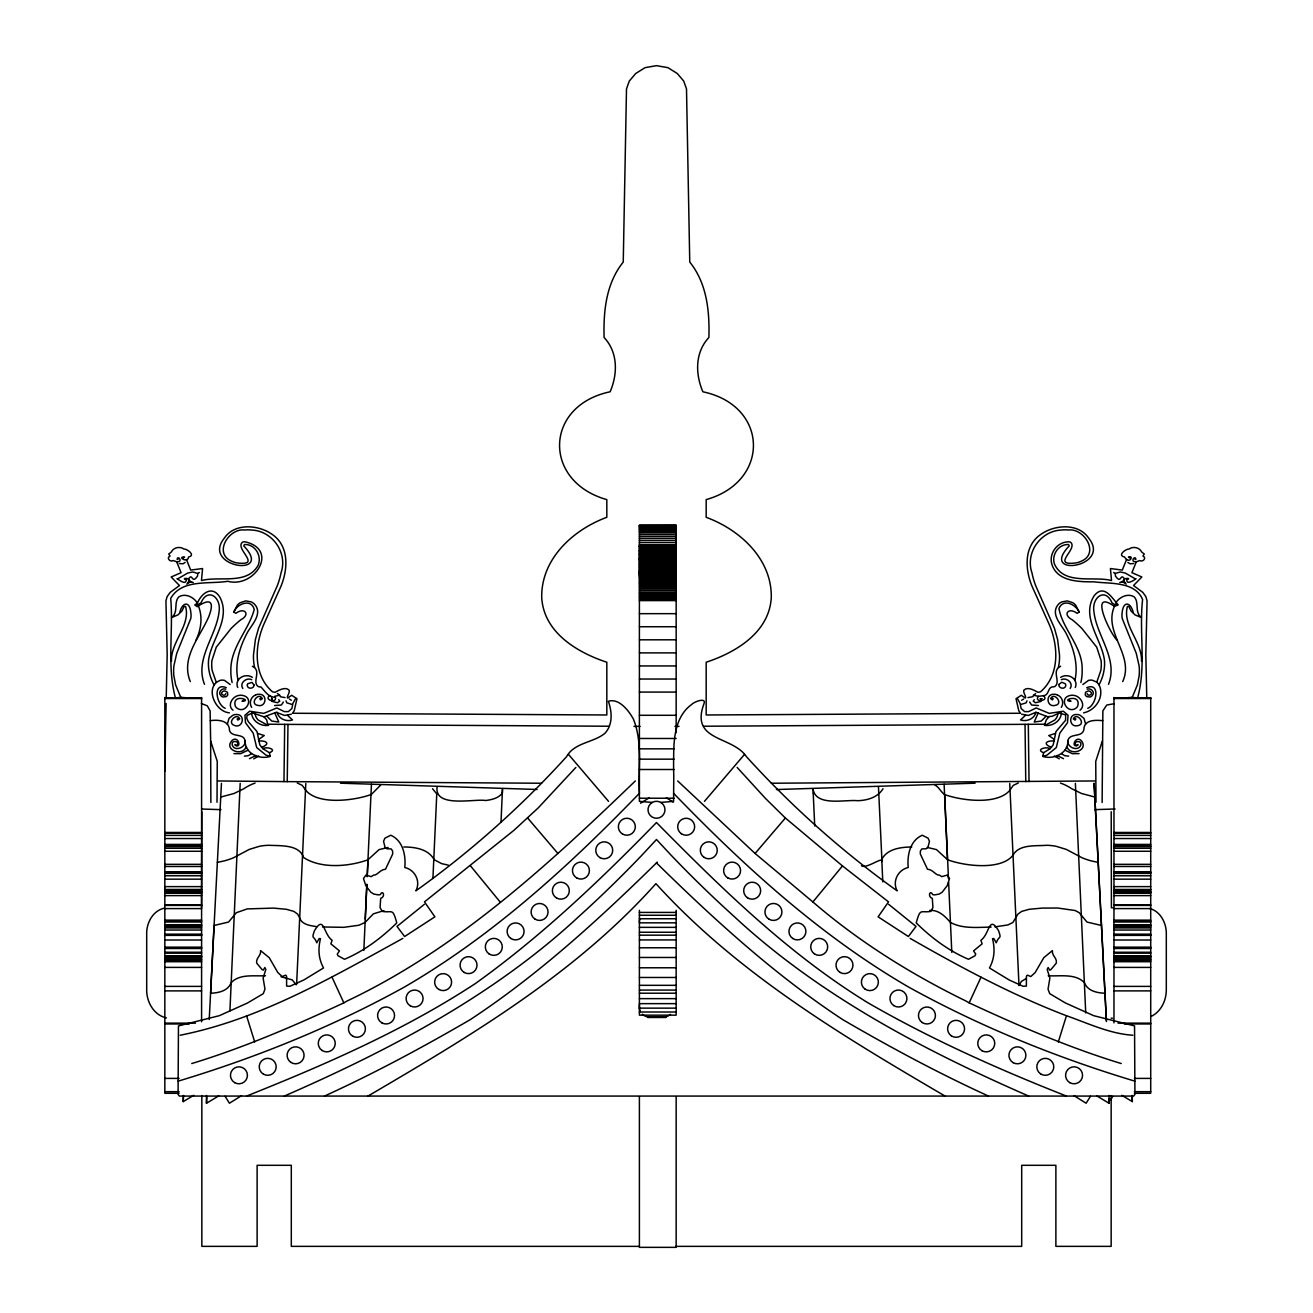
<?xml version="1.0" encoding="UTF-8"?>
<svg xmlns="http://www.w3.org/2000/svg" width="1313" height="1313" viewBox="0 0 1313 1313"><rect width="100%" height="100%" fill="white"/><g stroke="black" fill="none" stroke-linecap="round" stroke-linejoin="round"><path stroke-width="1.5" d="M164.831 771.223L166.111 703.473M175.45 698.007C166.735 665.675 173.513 631.356 170.706 598.4C181.851 578.754 209.128 584.416 227.74 581.282C254.312 588.47 279.39 549.934 245.301 541.859A4.973 4.973 0 0 0 242.511 542.203C234.141 548.801 263.618 566.74 235.946 562.752A32.234 32.234 0 0 1 230.399 560.585C213.822 552.116 229.332 527.892 244.678 530.009A32.448 32.448 0 0 1 251.932 530.058C272.595 531.059 287.941 553.101 281.031 572.845A74.201 74.201 0 0 1 277.158 586.041L258.579 628.156L255.395 639.546L253.491 654.974A47.596 47.596 0 0 0 254.016 664.296L254.591 667.398M201.595 907.792L201.792 811.729M1102.132 802.506L1102.871 710.891L1106.728 705.048L1114.245 703.702M217.006 802.259L217.252 761.343L210.638 741.008L210.129 710.891L207.273 705.787L201.365 703.538M217.613 780.956L283.969 781.596L284.691 724.366L609.396 726.237M283.969 781.596L287.235 781.629L287.974 724.399M660.734 802.424L673.585 801.373L673.766 775.458A365.605 365.605 0 0 1 673.667 756.485C673.717 738.087 675.292 716.356 691.574 704.556C693.789 701.848 707.428 696.579 703.752 704.342C690.31 741.664 732.326 735.625 746.424 756.649A947.444 947.444 0 0 0 897.14 890.854C892.036 881.286 898.125 869.748 908.202 867.516C907.053 855.337 909.909 840.714 922.218 835.232L928.078 838.17L929.456 841.305L927.996 847.197L926.19 848.772L921.824 848.92L920.364 851.054L920.331 854.041L927.503 869.255C932.607 869.19 936.054 875.837 939.369 875.115L941.831 876.641L947.1 875.115L949.529 878.561L947.198 885.668L942.16 892.233L939.025 894.153C936.579 894.284 935.824 895.171 932.837 894.711C929.916 889.049 927.323 896.894 932.328 898.387L932.919 907.578L930.802 911.37C920.774 913.241 920.446 907.217 916.228 922.924C931.393 937.827 948.856 950.973 968.518 959.278L974.968 955.766L975.756 954.108L973.573 950.891L982.14 943.834L980.877 940.289C989.756 934.101 988.722 914.242 998.553 930.704C1001.786 939.911 999.144 935.004 996.222 942.783L993.859 938.565L992.53 938.664C994.909 948.56 994.811 958.047 989.477 967.96L1009.155 979.958L1023.106 986.293L1026.372 986.079L1026.438 976.15L1027.34 975.149L1030.853 976.527L1035.153 972.572L1043.786 957.686L1052.402 950.612C1051.762 954.928 1055.718 957.226 1056.341 960.755L1056.341 963.086L1050.925 969.601L1049.727 970.159L1048.151 967.5L1047.183 969.388L1049.875 978.136L1048.037 989.165L1049.744 993.662L1065.549 1003.034L1093.713 1015.688L1134.547 1025.913L1134.924 1094.451L1133.595 1096.076L179.405 1096.076L178.076 1094.451L178.453 1025.913L219.304 1015.688L247.451 1003.034L263.273 993.662L264.98 989.165L263.125 978.136L265.833 969.388L264.865 967.5L263.273 970.159L262.075 969.601L256.675 963.086L256.675 960.755C257.282 957.226 261.254 954.928 260.598 950.612L269.231 957.686L277.847 972.572L282.147 976.527L285.676 975.149L286.562 976.15L286.628 986.079L289.894 986.293L303.861 979.958L323.523 967.96C318.189 958.047 318.107 948.56 320.47 938.664L319.141 938.565L316.778 942.783C313.856 935.004 311.23 939.911 314.464 930.704C324.295 914.242 323.261 934.101 332.123 940.289L330.86 943.834L339.443 950.891L337.26 954.108L338.048 955.766L344.498 959.278C364.144 950.973 381.623 937.827 396.772 922.924C392.571 907.217 392.242 913.241 382.198 911.37L380.081 907.578L380.672 898.387C385.694 896.894 383.101 889.049 380.163 894.711C377.192 895.171 376.437 894.284 373.975 894.153L370.84 892.233L365.802 885.668L363.488 878.561L365.9 875.115L371.169 876.641L373.631 875.115C376.946 875.837 380.393 869.19 385.497 869.255L392.669 854.041L392.636 851.054L391.176 848.92L386.81 848.772L385.021 847.197L383.544 841.305L384.922 838.17L390.782 835.232C403.091 840.714 405.963 855.337 404.798 867.516C414.892 869.748 420.981 881.286 415.86 890.854A947.444 947.444 0 0 0 566.592 756.649C574.372 742.452 593.345 742.846 604.866 733.343C613.023 724.694 612.055 711.712 608.362 701.306C618.784 697.761 628.861 710.71 633.391 719.064C642.878 742.649 638.052 768.597 639.398 793.331C568.595 866.514 492.391 936.087 403.895 987.343C332.402 1026.832 256.248 1057.654 178.076 1081.173M166.226 697.679L167.178 654.629L165.947 600.878L167.112 596.644L170.165 592.409L179.454 585.532L171.15 576.981L181.079 572.681L176.681 561.783L173.25 560.569C170.132 562.506 165.898 557.73 170.066 556.039L168.737 554.053L171.347 551.985C173.349 547.423 180.062 546.06 183.935 549.047C186.84 548.637 196.195 555.448 188.547 556.991C187.857 563.95 176.582 556.351 184.559 557.057L183.278 558.041M199.33 572.517L197.803 573.486L197.524 576.046C191.616 584.712 192.781 572.616 188.695 578.688L190.09 581.298L193.257 582.545M502.354 793.019L502.469 789.343L501.008 822.036M1050.137 748.673C1045.969 746.194 1035.202 749.707 1043.638 752.71L1050.137 748.673L1053.19 744.832L1056.013 731.522L1065.598 720.23L1065.647 714.945L1059.23 712.992L1052.205 716.258L1047.593 716.734L1035.924 712.286L1028.44 715.437L1021.695 714.239M265.472 975.707C254.246 976.445 239.606 973.557 231.104 982.748C227.953 991.02 218.516 992.956 210.589 993.219L214.068 925.484L228.56 922.054L236.34 912.716L247.221 908.908L273.531 908.104L286.415 909.302L293.882 911.403L297.641 914.111L299.692 917.918L305.798 783.5M437.081 786.881C434.258 808.283 474.206 798.583 485.679 800.503C491.702 799.748 498.53 798.271 502.337 793.068M229.923 1010.912L240.181 783.369M363.832 950.431L366.852 884.223M296.623 984.29L299.692 917.918C301.908 924.861 310.672 925.632 316.843 926.683M365.26 919.067L366.836 884.568M367.197 876.707L371.448 784.238M367.23 876.099L368.017 859.703L379.08 849.593L388.139 847.459M432.913 878.512L436.769 793.905L432.519 788.719M210.293 720.673C218.073 719.54 229.611 720.23 229.545 730.783C232.335 737.775 243.906 732.802 245.154 741.09C245.974 747.885 233.714 752.054 232.171 744.504C231.482 739.367 240.771 741.402 236.849 745.538L234.978 744.504M433.782 859.473L441.628 863.626L448.357 865.169M193.782 1095.288L183.246 1101.607L183.574 1095.469M209.227 1019.512L221.454 783.319M218.779 1095.879L206.486 1103.265L206.814 1097.126M370.939 794.907L380.819 784.911M639.398 921.939L639.513 920.249A9.749 9.749 0 0 1 639.973 918.394M286.021 700.814L286.874 702.865L291.929 704.392M1061.38 713.008C1061.019 721.214 1052.107 726.598 1044.459 725.35L1046.297 719.852L1048.972 716.832M171.478 661.309C170.608 641.68 190.894 625.595 185.56 606.393L184.083 606.524L182.015 610.922L177.928 614.911L171.543 617.553C178.781 612.367 173.414 602.404 178.814 596.89C185.133 592.82 193.914 597.169 197.393 603.143L194.8 604.883L197.327 606.704C210.261 597.76 214.79 601.338 208.701 616.831C199.904 637.248 180.455 657.649 190.287 681.578M1078.022 744.504L1076.151 745.538C1072.048 740.762 1082.716 739.761 1080.697 745.308C1077.776 752.316 1066.008 746.818 1067.994 739.958C1070.784 732.802 1081.863 737.758 1083.865 729.749C1083.832 719.557 1095.567 719.967 1102.707 720.673M1018.986 985.538L1009.746 783.5M433.799 859.014C427.611 848.838 414.826 847.066 403.78 846.967M283.362 702.028L281.392 705.015L274.614 705.541M1058.097 713.189L1057.375 716.094A13.179 13.179 0 0 1 1054.93 719.934L1046.527 724.612M1058.409 667.398L1058.984 664.296A47.596 47.596 0 0 0 1059.509 654.974L1057.605 639.546L1054.421 628.156L1035.842 586.041A74.201 74.201 0 0 1 1031.969 572.845C1025.059 553.101 1040.405 531.059 1061.068 530.058A32.448 32.448 0 0 1 1068.322 530.009C1083.668 527.892 1099.178 552.116 1082.601 560.585A32.234 32.234 0 0 1 1077.054 562.752C1049.382 566.74 1078.859 548.801 1070.489 542.203A4.973 4.973 0 0 0 1067.699 541.859C1056.637 542.466 1048.693 553.922 1051.91 564.475C1057.457 581.725 1079.368 581.872 1094.074 581.856C1110.092 583.957 1134.875 581.183 1142.605 599.532C1138.913 632.193 1146.495 666.036 1137.55 698.007M1080.894 682.514L1081.485 679.51A46.316 46.316 0 0 0 1082.142 670.336C1083.094 646.948 1062.677 629.616 1058.967 608.543C1062.972 598.104 1075.839 604.308 1079.155 612.088L1075.79 605.359A11.078 11.078 0 0 0 1072.688 602.683L1067.288 600.894L1061.889 601.863A10.471 10.471 0 0 0 1058.59 604.062C1049.218 614.55 1062.857 625.743 1066.977 635.082C1073.771 648.885 1078.482 664.985 1074.904 680.347L1075.839 682.678A9.782 9.782 0 0 1 1075.692 686.338L1075.249 687.487M1038.304 712.713L1034.217 722.019L1041.242 721.067L1045.985 716.324M227.346 724.169L229.004 718.392L232.861 715.257A6.893 6.893 0 0 1 236.307 714.518C245.958 714.075 242.889 729.125 234.223 725.367C226.657 722.757 236.8 712.056 239.705 718.884L237.899 720.098L237.144 718.95L238.359 718.506M370.89 794.595C354.198 800.651 317.828 805.329 305.535 790.016M1035.924 712.286C1034.463 718.851 1026.553 722.084 1020.513 719.934L1025.437 715.388M1043.638 752.71L1042.785 756.386C1052.96 759.915 1068.158 753.678 1067.846 741.09M1023.615 699.041L1021.678 700.256M1122.713 681.578C1134.793 655.187 1102.969 632.735 1114.409 606.393L1118.2 604.883C1112.144 598.17 1104.036 583.382 1094.189 595.725C1080.583 617.094 1101.689 639.103 1104.446 660.226A38.799 38.799 0 0 1 1103.806 671.435L1103.232 674.226A51.076 51.076 0 0 1 1100.31 682.251L1098.997 684.779C1104.857 696.448 1095.715 710.481 1083.602 712.828M1058.278 1042.013L1066.468 1015.737C1012.044 994.959 960.624 967.304 910.155 938.385M1077.792 745.324C1069.947 748.591 1076.233 733.507 1082.01 741.615C1087.804 750.708 1070.899 755.993 1067.141 747.425L1066.435 747.048M1102.362 741.008L1095.748 761.343L1095.994 802.259M882.796 881.926L881.778 859.473C887.128 848.723 900.964 847.148 911.78 846.967M225.836 693.674C224.983 697.269 219.173 693.855 222.554 691.705A3.118 3.118 0 0 1 224.72 690.95L227.412 692.181L227.773 694.872A4.875 4.875 0 0 1 226.213 696.596L222.915 697.006A3.841 3.841 0 0 1 220.863 695.627C217.416 692.575 222.012 687.421 225.77 689.21M1108.517 684.303C1118.512 658.699 1096.437 636.034 1093.893 611.366C1091.694 597.349 1105.267 587.124 1111.947 602.749A12.523 12.523 0 0 0 1115.952 604.948L1117.412 605.408M186.791 584.154L187.857 582.988C192.158 576.325 179.668 578.442 186.446 579.722C185.97 585.779 179.389 579.903 176.927 578.672M230.136 684.516L224.457 680.364A11.472 11.472 0 0 0 220.715 680.2C204.089 685.747 214.479 711.679 229.398 712.828M245.154 741.09C244.842 753.678 260.04 759.915 270.215 756.386L269.362 752.71L262.863 748.673L259.81 744.832L256.987 731.522L248.288 721.641L246.713 718.162L247.074 715.454L252.638 712.943L264.028 716.832L276.255 712.303L284.56 715.437L291.305 714.239M196.113 639.94C201.02 629.567 202.842 617.323 198.591 606.393M1019.069 985.456L1021.399 981.418L1026.29 978.497M1010.009 790.114C997.388 805.181 962.068 800.782 944.671 794.595C940.748 791.969 939.058 787.029 934.741 784.911M1010.074 789.901L1013.291 785.371L1018.264 783.024M1121.236 1063.546C1068.963 1047.593 1018.658 1025.863 969.158 1002.853L981.008 977.184M252.375 677.344C247.172 673.75 238.621 676.244 237.161 682.678A9.782 9.782 0 0 0 237.308 686.338L237.751 687.487M1129.722 558.041L1128.441 557.057C1133.628 554.989 1130.674 562.67 1126.538 559.551L1122.303 570.088L1110.421 568.529L1111.537 580.559C1093.499 575.751 1064.104 585.598 1054.421 563.934C1051.352 554.693 1058.672 543.992 1068.569 544.518L1069.225 545.929C1038.452 578.163 1112.374 567.15 1088.625 538.084C1078.465 522.919 1055.045 524.642 1041.406 533.997C1022.45 546.323 1025.076 572.238 1033.741 590.062L1047.987 621.673C1058.409 643.747 1060.625 674.488 1040.454 691.869L1038.025 692.312C1034.234 690.359 1027.537 686.223 1023.763 690.261C1022.975 692.985 1026.897 697.17 1025.338 698.106L1021.317 695.283L1016.032 698.729L1018.773 710.727L1020.513 713.254L706.181 714.978L706.181 662.244C735.937 652.397 769.237 632.456 771.273 597.661C772.093 559.092 740.023 529.746 706.181 517.306L706.181 499.613C770.518 481.51 768.893 405.619 702.865 391.783C695.217 373.91 694.938 352.376 708.905 337.474C709.644 310.968 706.903 283.411 689.752 262.042L686.502 88.907L683.728 81.094L677.311 73.528L667.972 67.669L656.484 65.65L645.028 67.669L635.689 73.528L629.272 81.094L626.498 88.907L623.248 262.042C606.097 283.411 603.356 310.968 604.095 337.474C618.062 352.376 617.783 373.91 610.135 391.783C544.107 405.619 542.482 481.51 606.819 499.613L606.819 517.306C572.977 529.746 540.907 559.092 541.727 597.661C543.763 632.456 577.064 652.397 606.819 662.244L606.819 714.978L292.487 713.254L294.227 710.727L296.968 698.729L291.683 695.283L287.662 698.106C286.103 697.17 290.025 692.985 289.237 690.261C285.463 686.223 278.766 690.359 274.975 692.312L272.546 691.869C252.375 674.488 254.591 643.747 265.013 621.673L279.259 590.062C287.924 572.238 290.55 546.323 271.594 533.997C257.955 524.642 234.535 522.919 224.375 538.084C200.626 567.15 274.548 578.163 243.775 545.929L244.431 544.518C255.05 543.91 262.305 556.121 258.021 565.526C246.729 585.237 219.501 575.751 201.463 580.559L202.579 568.529L190.697 570.088L186.462 559.551M1070.193 688.472C1073.837 683.088 1066.533 677.032 1061.298 679.674M1098.997 684.779L1096.798 682.104L1100.836 670.451A39.16 39.16 0 0 0 1101.115 660.669L1096.732 647.178L1081.846 628.418A133.713 133.713 0 0 0 1072.36 619.867C1062.069 614.665 1068.388 606.655 1077.12 613.335L1079.155 612.088M1061.331 707.362C1064.187 703.177 1062.266 696.793 1057.474 695.02M1127.604 697.695L1131.954 697.384L1132.938 695.693L1137.386 684.877L1139.192 675.456A50.468 50.468 0 0 0 1139.11 665.839L1136.27 653.349L1122.221 618.456A17.135 17.135 0 0 1 1122.123 612.859C1123.239 600.172 1130.936 602.306 1133.267 612.613M1126.538 559.551L1124.453 556.991C1116.805 555.448 1126.16 548.637 1129.065 549.047C1132.938 546.06 1139.651 547.423 1141.654 551.985L1144.263 554.053L1142.934 556.039C1147.102 557.73 1142.868 562.506 1139.75 560.569L1136.319 561.783L1131.921 572.681L1141.85 576.981L1133.546 585.532L1142.835 592.409L1145.888 596.644L1147.053 600.878L1145.822 654.629L1146.774 697.679M1035.58 693.51L1032.642 696.743L1027.964 697.597M1090.463 1096.306L1086.13 1103.232L1073.968 1095.649M1110.585 1099.917L1112.751 1096.437M295.688 698.401L292.963 703.276L291.847 708.577L288.335 711.63L284.347 711.613L276.813 707.953L263.782 713.369L249.667 711.219L244.924 715.29L245.515 722.757L253.179 733.081L256.692 747.557L266.03 755.156L270.215 756.386M1115.607 603.143C1119.086 597.169 1127.867 592.82 1134.186 596.89C1139.586 602.404 1134.219 612.367 1141.457 617.553L1135.072 614.911L1130.985 610.922L1128.917 606.524L1127.44 606.393C1122.106 625.595 1142.392 641.68 1141.522 661.309M1082.864 684.516L1088.543 680.364A11.472 11.472 0 0 1 1092.285 680.2L1096.798 682.104M179.733 612.613C182.064 602.306 189.761 600.172 190.877 612.859A17.135 17.135 0 0 1 190.795 618.456L176.73 653.349L173.89 665.839A50.468 50.468 0 0 0 173.808 675.456L175.614 684.877L180.062 695.693L181.046 697.384L185.396 697.695M677.689 780.956L755.09 853.466L812.895 901.965L842.47 865.924L888.524 901.883L878.118 916.835L908.399 936.53L915.998 926.404L888.638 904.312M704.441 801.373L744.455 754.466M755.09 853.466L785.371 818.015L765.446 798.402L737.151 767.449M1098.21 862.395L1091.415 860.934A54.933 29.099 0 0 1 1082.043 857.766L1066.353 849.429L1056.013 846.261A33.334 17.66 0 0 0 1046.937 845.277C1036.023 846.212 1018.986 843.947 1013.012 855.206C1001.015 870.667 964.481 866.071 947.559 859.736L944.113 784.238M883.025 788.719C877.74 797.451 867.302 800.454 857.52 800.7C845.293 799.354 816.226 806.839 813.075 789.343L813.207 793.019M575.865 767.449L538.232 807.889L513.908 830.341L424.476 901.883L434.882 916.835L404.601 936.53L397.002 926.404L424.362 904.312M258.48 739.596L264.241 735.543L257.676 733.442M261.484 747.31C270.741 744.094 266.605 740.22 258.595 741.041M238.096 680.347C234.288 663.672 239.902 646.259 247.878 631.651C252.638 623.839 262.879 613.04 254.41 604.062A10.471 10.471 0 0 0 251.111 601.863L245.712 600.894L240.328 602.683A11.078 11.078 0 0 0 237.21 605.359L233.845 612.088C236.98 603.619 251.456 598.186 254.23 609.527C248.781 629.977 230.464 647.391 230.858 670.336A46.316 46.316 0 0 0 231.515 679.51L232.106 682.514M368.001 859.769C349.045 866.662 321.308 869.058 303.631 857.553C299.249 844.177 280.129 845.949 268.623 845.277A33.334 17.66 0 0 0 259.547 846.261L249.207 849.429L233.517 857.766A54.933 29.099 0 0 1 224.129 860.934L217.351 862.395M324.492 1096.076C374.369 1073.295 422.72 1047.298 470.087 1019.741C538.428 974.771 599.056 919.264 657.304 862.099M635.328 780.956C548.21 864.791 457.564 948.643 347.223 1000.933L343.842 1002.853C294.342 1025.863 244.054 1047.593 191.764 1063.546M1087.755 708.314C1096.798 704.786 1100.688 681.841 1086.721 687.667M258.71 756.058L253.721 758.832M1038.337 696.333C1033.429 703.243 1050.334 700.568 1043.211 695.726L1038.337 696.333L1033.38 695.151M197.393 603.143C201.349 593.394 212.279 584.695 219.944 597.3C231.137 618.915 211.278 639.382 208.554 660.226A38.799 38.799 0 0 0 209.194 671.435L209.768 674.226A51.076 51.076 0 0 0 212.69 682.251L214.003 684.779M1060.641 666.249C1050.81 670.828 1061.462 682.021 1054.749 686.551A5.958 5.958 0 0 1 1052.14 686.88C1047.511 688.028 1049.136 695.578 1043.211 695.726M255.986 755.467L249.47 758.684M185.133 562.424L182.999 563.769L179.372 563.54M1080.025 710.202C1086.294 705.344 1080.287 695.857 1073.607 695.332A10.57 10.57 0 0 0 1070.029 695.496C1058.13 697.991 1067.354 715.06 1076.332 707.871A4.645 4.645 0 0 0 1077.858 705.573C1080.747 692.804 1059.657 700.912 1070.981 701.257L1069.439 700.256M251.423 753.76L248.239 755.697L244.366 756.14M1119.743 582.545L1122.91 581.298L1124.305 578.688C1120.219 572.616 1121.384 584.712 1115.476 576.046L1115.197 573.486L1113.67 572.517M248.026 750.199L240.64 753.678L233.96 753.613M881.86 859.014L878.463 786.881M1136.073 578.672C1133.956 580.412 1125.75 585.483 1126.948 579.41C1132.938 578.393 1120.662 576.571 1125.143 582.988L1126.209 584.154M1041.045 701.388L1035.432 702.75L1033.249 701.093L1034.267 699.681M640.547 803.211L649.229 797.795M241.576 1095.649L229.43 1103.232L225.097 1096.306M187.857 582.988L190.894 581.971M1150.959 1016.492C1161.234 1011.716 1166.551 1000.046 1166.305 989.099L1166.305 934.183C1166.617 923.482 1160.741 911.485 1149.811 908.53M402.845 938.385C332.205 977.233 259.941 1019.38 180.176 1035.235M1060.625 677.344C1065.155 674.324 1072.114 675.539 1074.904 680.347M269.789 695.726C263.289 699.468 276.928 704.014 275.467 697.301C268.279 697.269 264.947 691.114 260.86 686.88A5.958 5.958 0 0 1 258.251 686.551C251.538 682.005 262.19 670.828 252.359 666.249M246.565 747.048L245.859 747.425C241.904 756.616 224.047 749.723 231.613 740.959C237.981 734.148 242.314 748.919 235.208 745.324M367.952 1096.076C470.957 1035.662 575.57 973.672 655.926 883.649C737.167 973.196 841.764 1035.547 945.065 1096.076M255.526 695.02C250.734 696.793 248.814 703.177 251.669 707.362M269.362 752.71C277.798 749.707 267.031 746.194 262.863 748.673M284.33 1096.076C389.994 1049.858 494.065 995.352 579.115 916.261A1189.529 1189.529 0 0 0 642.418 854.648L656.484 839.499L670.566 854.648A1190.267 1190.267 0 0 0 733.885 916.261C818.951 995.352 923.006 1049.858 1028.67 1096.076M285.036 697.597L280.358 696.743L279.62 695.151L274.663 696.333M246.532 1096.076C325.443 1064.564 403.977 1030.344 475.24 983.634C541.137 936.497 600.057 880.449 656.484 822.529C721.641 888.573 788.818 954.354 868.32 1003.017C931.639 1039.486 998.553 1069.324 1066.468 1096.076M255.099 783.073L252.178 784.173A51.864 27.475 0 0 0 243.841 788.736L234.075 793.479L220.748 797.04M164.502 908.12C152.882 910.582 146.301 922.99 146.695 934.183L146.695 989.099C146.285 1001.474 153.588 1015.146 166.406 1017.87M1133.628 563.54L1130.001 563.769L1127.867 562.424M195.588 605.408L197.048 604.948A12.523 12.523 0 0 0 201.053 602.749C207.733 587.124 221.306 597.349 219.107 611.366C216.563 636.034 194.488 658.699 204.483 684.303M1087.23 689.21C1090.988 687.421 1095.584 692.575 1092.137 695.627A3.841 3.841 0 0 1 1090.085 697.006L1086.787 696.596A4.875 4.875 0 0 1 1085.227 694.872L1085.588 692.181L1088.28 690.95A3.118 3.118 0 0 1 1090.447 691.705C1093.827 693.855 1088.017 697.269 1087.164 693.674M197.803 573.486L192.732 571.976L187.759 573.042L177.764 578.803M1038.386 705.541L1031.608 705.015L1029.638 702.028M1079.04 753.613L1072.36 753.678L1064.974 750.199M176.681 561.783C183.836 562.358 177.468 554.414 177.14 559.404L178.01 559.387M176.878 697.745L181.046 697.384M1021.071 704.392L1026.126 702.865L1026.979 700.814M861.459 865.776C866.203 869.452 883.665 855.649 881.876 861.607M383.954 910.615L373.368 913.848L365.162 922.383L358.958 925.238L343.825 927.323L322.522 926.978M1051.992 698.27L1053.19 698.713L1052.435 699.878L1050.646 698.647C1054.175 691.311 1064.039 704.047 1055.127 705.409C1046.658 707.707 1045.181 693.724 1054.027 694.282A6.893 6.893 0 0 1 1057.474 695.02M1074.641 718.506L1075.856 718.95L1075.101 720.098L1073.295 718.884C1076.841 711.548 1086.704 724.284 1077.792 725.646C1069.307 727.944 1067.846 713.96 1076.693 714.518A6.893 6.893 0 0 1 1080.139 715.257L1083.996 718.392L1085.654 724.169M291.322 700.256L289.385 699.041M927.421 847.459L936.464 849.593L947.641 859.802L948.446 878.66M991.134 927.076C977.676 927.29 962.839 929.062 950.53 922.497C945.048 916.359 938.844 909.761 929.735 910.418M994.926 926.88L1007.957 924.926L1012.897 922.481L1017.92 914.111L1021.678 911.403L1029.146 909.302L1042.03 908.104L1057.671 908.022L1075.166 910.533L1079.22 912.716L1087 922.054L1101.492 925.484L1106.432 1021.53M1055.324 733.442L1048.759 735.543L1054.52 739.596M1068.634 756.14L1064.761 755.697L1061.577 753.76M776.459 789.54L975.116 783.188M1094.615 809.645L1115.082 808.989M1048.184 975.756C1059.985 976.495 1075.347 973.212 1084.423 982.698C1087.591 990.987 1097.012 992.973 1104.972 993.219M1042.785 756.386L1046.97 755.156L1056.309 747.557L1059.821 733.081L1067.485 722.757L1068.076 715.29L1063.333 711.219L1049.218 713.369L1036.187 707.953L1028.653 711.613L1024.665 711.63L1021.153 708.577L1020.037 703.276L1017.312 698.401M703.587 726.237L1045.361 724.202M771.371 783.237L1095.387 780.956M674.915 726.401L679.018 726.368M639.398 525.397L676.162 525.364M639.398 525.758L676.162 525.709M639.398 526.201L676.162 526.201M639.398 526.858L676.162 526.858M639.398 527.662L676.162 527.662M639.398 528.384L676.162 528.384M639.398 529.254L676.162 529.254M639.398 530.288L676.162 530.288M639.398 531.42L676.162 531.42M639.398 532.717L676.162 532.717M639.398 534.473L676.162 534.473M639.398 536.361L676.162 536.361M639.398 538.297L676.162 538.297M639.398 540.349L676.162 540.349M639.398 542.45L676.162 542.45M639.398 544.583L676.162 544.583M639.398 545.748L676.162 545.748M639.398 545.913L676.162 545.88M639.398 546.142L676.162 546.257M639.398 546.553L676.162 546.553M639.398 546.717L676.162 546.75M639.398 547.111L676.162 547.111M639.398 547.751L676.162 547.751M639.398 548.489L676.162 548.489M639.398 549.343L676.162 549.343M639.398 550.262L676.162 550.262M639.398 550.475L676.162 550.475M639.398 550.82L676.162 550.82M639.398 551.263L676.162 551.263M639.398 551.755L676.162 551.755M639.398 552.33L676.162 552.33M639.398 552.937L676.162 552.937M639.398 553.495L676.162 553.495M639.398 553.955L676.162 553.955M639.398 554.316L676.162 554.316M639.398 554.71L676.162 554.71M639.398 555.202L676.162 555.202M639.398 555.727L676.162 555.727M639.398 556.4L676.162 556.4M639.398 557.007L676.162 557.007M639.398 557.615L676.162 557.615M639.398 558.123L676.162 558.123M639.398 558.583L676.162 558.583M639.398 558.846L676.162 558.895M639.398 559.059L676.162 559.108M639.398 559.338L676.162 559.338M639.398 559.748L676.162 559.748M639.398 559.962L676.162 559.962M639.398 560.06L676.162 560.077M639.398 560.47L676.162 560.47M639.398 561.422L676.162 561.422M639.398 561.931L676.162 561.931M639.398 562.374L676.162 562.374M639.398 562.85L676.162 562.85M639.398 563.622L676.162 563.622M639.398 564.114L676.162 564.114M639.398 564.606L676.162 564.606M639.398 565.05L676.162 565.05M639.398 565.558L676.162 565.558M639.398 566.28L676.162 566.28M639.398 566.756L676.162 566.756M639.398 567.265L676.162 567.265M639.398 567.725L676.162 567.725M639.398 568.299L676.162 568.299M639.398 568.939L676.162 568.939M639.398 569.399L676.162 569.399M639.398 569.891L676.162 569.891M639.398 570.351L676.162 570.351M639.398 570.958L676.162 570.958M639.398 571.336L676.162 571.336M639.398 571.664L676.162 571.664M639.398 572.025L676.162 572.025M639.398 572.402L676.162 572.402M639.398 572.78L676.162 572.78M639.398 573.125L676.162 573.125M639.398 573.404L676.162 573.404M639.398 573.699L676.162 573.699M639.398 574.027L676.162 574.027M639.398 574.405L676.162 574.405M639.398 574.815L676.162 574.815M639.398 575.242L676.162 575.242M639.398 575.718L676.162 575.718M639.398 576.226L676.162 576.226M639.398 576.784L676.162 576.784M639.398 577.539L676.162 577.539M639.398 578.541L676.162 578.541M639.398 579.69L676.162 579.69M639.398 580.855L676.162 580.855M639.398 581.954L676.162 581.954M639.398 582.874L676.162 582.874M639.398 583.809L676.162 583.809M639.398 584.958L676.162 584.958M639.398 586.189L676.162 586.189M639.398 587.6L676.162 587.6M639.398 589.094L676.162 589.094M639.398 590.686L676.162 590.686M639.398 592.393L676.162 592.393M639.398 593.64L676.162 593.64M639.398 594.92L676.162 594.92M639.398 596.299L676.162 596.299M639.398 597.71L676.162 597.71M639.398 599.155L676.162 599.155M639.398 600.599L676.162 600.599M639.398 613.663L676.162 613.663M639.398 626.728L676.162 626.728M639.398 639.808L676.162 639.808M639.398 652.889L676.162 652.889M639.398 665.937L676.162 665.937M639.398 679.034L676.162 679.034M639.398 692.082L676.162 692.082M164.831 697.958L201.595 697.958M1113.966 697.958L1150.713 697.958M164.831 698.532L201.595 698.532M1113.966 698.532L1150.713 698.532M639.398 715.29L676.162 715.29M639.398 738.48L676.162 738.48M639.398 748.837L674.111 748.837M639.398 759.16L674.111 759.16M639.398 769.5L674.111 769.5M639.398 798.222L674.111 798.222M164.831 832.458L201.595 832.458M1113.966 832.458L1150.713 832.458M164.831 833.295L201.595 833.295M1113.966 833.295L1150.713 833.295M164.831 835.396L201.595 835.396M1113.966 835.396L1150.713 835.396M164.831 838.531L201.595 838.531M1113.966 838.531L1150.713 838.531M164.831 844.423L201.595 844.423M1113.966 844.423L1150.713 844.423M164.831 845.999L201.595 845.999M1113.966 845.999L1150.713 845.999M164.831 846.573L201.595 846.573M1113.966 846.573L1150.713 846.573M164.831 848.28L201.595 848.28M1113.966 848.28L1150.713 848.28M164.831 851.267L201.595 851.267M1113.966 851.267L1150.713 851.267M164.831 864.331L201.595 864.331M1113.966 864.331L1150.713 864.331M164.831 866.482L201.595 866.482M1113.966 866.482L1150.713 866.482M164.831 872.078L201.595 872.078M1113.966 872.078L1150.713 872.078M164.831 872.357L201.595 872.341M1113.966 872.357L1150.713 872.341M164.831 872.456L201.595 872.456M1113.966 872.456L1150.713 872.456M164.831 873.408L201.595 873.408M1113.966 873.408L1150.713 873.408M164.831 875.787L201.595 875.787M1113.966 875.787L1150.713 875.787M164.831 879.168L201.595 879.168M1113.966 879.168L1150.713 879.168M164.831 886.62L201.595 886.62M1113.966 886.62L1150.713 886.62M164.831 889.459L201.595 889.459M1113.966 889.459L1150.713 889.459M164.831 889.837L201.595 889.837M1113.966 889.837L1150.713 889.837M164.831 891.396L201.595 891.396M1113.966 891.396L1150.713 891.396M164.831 892.282L201.595 892.282M1113.966 892.282L1150.713 892.282M164.831 892.61L201.595 892.61M1113.966 892.61L1150.713 892.61M164.831 892.988L201.595 892.988M1113.966 892.988L1150.713 892.988M164.831 895.614L201.595 895.614M1113.966 895.614L1150.713 895.614M164.831 904.805L201.595 904.805M1113.966 904.805L1150.713 904.805M164.831 905.412L201.595 905.412M1113.966 905.412L1150.713 905.412M1112.554 907.792L1111.405 907.792L1111.208 811.729M164.831 908.596L201.595 908.596M1113.966 908.596L1150.713 908.596M639.398 912.42L676.162 912.42M639.398 915.259L676.162 915.259M639.398 918.755L676.162 918.755M164.831 920.15L201.595 920.15M1113.966 920.15L1150.713 920.15M164.831 921.07L201.595 921.037M1113.966 921.037L1150.713 921.07M164.831 922.005L201.595 922.005M1113.966 922.005L1150.713 922.005M639.398 922.826L676.162 922.826M164.831 924.713L201.595 924.713M1113.966 924.713L1150.713 924.713M164.831 925.288L201.595 925.288M1113.966 925.288L1150.713 925.288M164.831 925.698L201.595 925.698M1113.966 925.698L1150.713 925.698M164.831 926.781L201.595 926.781M1113.966 926.781L1150.713 926.781M639.398 927.355L676.162 927.355M164.831 927.93L201.595 927.93M1113.966 927.93L1150.713 927.93M164.831 930.031L201.595 930.031M1113.966 930.031L1150.713 930.031M639.398 932.246L676.162 932.246M164.831 934.183L201.595 934.183M1113.966 934.183L1150.713 934.183M164.831 934.741L201.595 934.741M1113.966 934.741L1150.713 934.741M164.831 934.987L201.595 934.987M1113.966 934.987L1150.713 934.987M639.398 935.168L676.162 935.168M164.831 935.365L201.595 935.365M1113.966 935.365L1150.713 935.365M639.398 939.927L676.162 939.927M164.831 940.01L201.595 940.01M1113.966 940.01L1150.713 940.01M164.831 947.165L201.595 947.165M1113.966 947.165L1150.713 947.165M164.831 947.838L201.595 947.838M639.398 947.773L676.162 947.773M1113.966 947.838L1150.713 947.838M164.831 948.495L201.595 948.495M1113.966 948.495L1150.713 948.495M164.831 952.253L201.595 952.253M1113.966 952.253L1150.713 952.253M164.831 953.172L201.595 953.172M1113.966 953.172L1150.713 953.172M164.831 956.11L201.595 956.11M1113.966 956.11L1150.713 956.11M164.831 956.225L201.595 956.225M1113.966 956.225L1150.713 956.225M164.831 956.832L201.595 956.832M1113.966 956.832L1150.713 956.832M639.398 957.472L676.162 957.472M164.831 957.981L201.595 957.981M1113.966 957.981L1150.713 957.981M164.831 959.508L201.595 959.508M1113.966 959.508L1150.713 959.508M164.831 960.312L201.595 960.312M1113.966 960.312L1150.713 960.312M164.831 961.707L201.595 961.707M1113.966 961.707L1150.713 961.707M164.831 967.386L201.595 967.418M1113.966 967.386L1150.713 967.418M639.398 967.779L676.162 967.779M639.398 977.479L676.162 977.479M639.398 985.324L676.162 985.324M164.831 986.391L201.595 986.391M1113.966 986.391L1150.713 986.391M639.398 990.084L676.162 990.084M164.831 990.888L201.595 990.888M1113.966 990.888L1150.713 990.888M639.398 993.202L676.162 993.202M639.398 998.635L676.162 998.635M639.398 1003.641L676.162 1003.641M639.398 1008.138L676.162 1008.138M639.398 1012.011L676.162 1012.011M647.572 1017.477L665.954 1017.477M1111.159 1018.215L1112.456 1018.215M164.831 1023.139L195.473 1023.139M1118.036 1023.139L1150.713 1023.139M164.831 1023.959L189.351 1023.959M1124.174 1023.959L1150.713 1023.959M164.831 1078.4L179.126 1078.4M1134.383 1078.4L1150.713 1078.4M164.831 1091.677L179.126 1091.677M1134.383 1091.677L1150.713 1091.677M179.126 1093.302L164.831 1093.302L164.831 697.531M1134.383 1093.302L1150.713 1093.302L1150.713 697.531M639.398 1246.365L291.305 1246.365L291.305 1165.304L257.118 1165.304L257.118 1246.365L201.841 1246.365L201.841 1095.633M675.653 1246.365L1021.695 1246.365L1021.695 1165.304L1055.882 1165.304L1055.882 1246.365L1111.159 1246.365L1111.159 1095.633M633.966 726.368L640.12 726.401M287.235 781.629L541.613 783.237M264.028 716.832L266.703 719.852L267.639 724.202L284.691 724.366M1132.84 1035.235C1109.666 1033.741 1088.116 1023.319 1066.468 1015.737M1134.99 559.387L1135.86 559.404C1135.532 554.414 1129.164 562.358 1136.319 561.783M340.444 783.188L537.05 789.474M202.514 809.054L220.945 809.645M1131.954 697.384L1136.122 697.745M652.249 802.424A8.485 8.485 0 0 0 652.249 817.113A8.485 8.485 0 0 0 664.985 809.76A8.485 8.485 0 0 0 652.249 802.424L639.398 801.373L639.398 525.233L676.162 525.233L676.162 732.687M1135.236 578.803L1125.241 573.042L1120.268 571.976L1115.197 573.486M261.008 698.27L259.81 698.713L260.565 699.878L262.354 698.647C258.825 691.311 248.961 704.047 257.873 705.409C266.342 707.707 267.819 693.724 258.973 694.282A6.893 6.893 0 0 0 255.526 695.02M1122.106 581.971L1125.143 582.988M243.562 700.256L242.019 701.257C253.343 700.912 232.253 692.804 235.142 705.573A4.645 4.645 0 0 0 236.668 707.871C245.646 715.06 254.87 697.974 242.971 695.496A10.57 10.57 0 0 0 239.393 695.332C232.713 695.857 226.706 705.344 232.975 710.202M1054.405 741.041C1046.395 740.22 1042.259 744.094 1051.516 747.31M281.015 976.741L292.225 979.875L296.213 984.799M1063.53 758.684L1057.014 755.467M1094.812 797.04L1081.485 793.479L1071.72 788.736A51.864 27.475 0 0 0 1063.366 784.173L1060.444 783.073M1059.279 758.832L1054.29 756.058M266.473 724.612L258.07 719.934A13.179 13.179 0 0 1 255.625 716.094L254.903 713.189M251.702 679.674C246.467 677.032 239.163 683.088 242.807 688.472M1134.924 1081.173C1056.752 1057.654 980.614 1026.832 909.105 987.343C820.609 936.071 744.389 866.498 673.585 793.315M1114.409 606.393C1088.034 587.535 1110.289 633.966 1116.887 639.94M988.508 1096.076C938.647 1073.312 890.296 1047.298 842.93 1019.741C774.883 975.017 714.485 919.822 656.484 862.92M278.733 699.681L279.751 701.093L277.568 702.75L271.955 701.388M297.296 783.024L302.269 785.371L305.486 789.884M277.42 693.51L279.62 695.151M969.158 1002.853L965.777 1000.933C911.107 974.213 859.014 941.782 812.895 901.965M1121.762 1095.288L1132.315 1101.607L1132.315 1095.764M1096.765 1095.879L1109.058 1103.265L1109.058 1095.469M233.845 612.088L235.88 613.335C244.612 606.655 250.931 614.665 240.64 619.867A133.713 133.713 0 0 0 231.154 628.418L216.268 647.178L211.885 660.669A39.16 39.16 0 0 0 212.164 670.451L216.202 682.104M666.315 797.795L673.274 802.128M226.279 687.667C212.312 681.841 216.202 704.786 225.245 708.314M842.47 865.924L785.371 818.015M287.563 715.388L292.487 719.934C286.447 722.084 278.537 718.851 277.076 712.286M568.545 754.466L608.559 801.373M527.645 818.015L557.91 853.466M470.546 865.924L500.105 901.965M813.207 793.068L814.733 826.058M267.639 724.202L268.541 725.35C260.893 726.598 251.981 721.214 251.62 713.008M267.015 716.324L271.758 721.067L278.783 722.019L274.696 712.713M332.008 977.184L343.842 1002.853M246.549 1015.737L254.738 1042.013M944.671 794.595L947.494 858.521M1094.09 783.319L1101.492 925.484M1131.987 1095.469L1132.315 1101.607M1094.106 783.484L1106.416 1020.907M1108.845 1099.162L1109.058 1103.265M1075.38 783.369L1085.72 1012.93M948.61 882.188L951.81 952.417M1028.309 724.366L1029.031 781.596M1025.026 724.399L1025.765 781.629M210.638 741.008L210.868 802.506M639.398 1004.429L639.398 1007.448A9.749 9.749 0 0 0 640.235 1011.158M1113.966 697.531L1113.966 1022.86M676.162 910.336L676.162 1015.162L639.398 1015.162L639.398 910.336M676.162 1096.601L676.162 1247.35L639.398 1247.35L639.398 1096.601M206.486 1095.469L206.486 1103.265M201.595 697.531L201.595 1021.793M183.246 1095.764L183.246 1101.607M642.336 1014.178A9.749 9.749 0 0 0 649.147 1016.951L663.82 1016.951A9.749 9.749 0 0 0 670.483 1014.342M1058.869 684.516C1058.278 688.488 1065.04 689.817 1065.762 685.763A3.2 3.2 0 0 0 1065.22 683.712L1061.757 682.251L1058.869 684.516M254.164 685.189C253.885 688.8 247.911 689.456 247.238 685.763A3.2 3.2 0 0 1 247.78 683.712L252.014 682.415L254.164 685.189M271.528 698.188L272.283 699.304L271.528 698.188M1041.816 698.746L1040.339 698.697L1041.816 698.746M681.447 833.788A8.485 8.485 0 0 0 694.643 827.288A8.485 8.485 0 0 0 682.415 819.131A8.485 8.485 0 0 0 681.447 833.788M704.063 857.356A8.485 8.485 0 0 0 717.243 850.857A8.485 8.485 0 0 0 705.032 842.7A8.485 8.485 0 0 0 704.063 857.356M922.218 1022.532A8.485 8.485 0 0 0 935.414 1016.032A8.485 8.485 0 0 0 923.187 1007.875A8.485 8.485 0 0 0 922.218 1022.532M951.367 1035.859A8.485 8.485 0 0 0 964.546 1029.359A8.485 8.485 0 0 0 952.335 1021.202A8.485 8.485 0 0 0 951.367 1035.859M982.009 1050.745A8.485 8.485 0 0 0 994.745 1043.392A8.485 8.485 0 0 0 982.009 1036.039A8.485 8.485 0 0 0 982.009 1050.745M1013.176 1062.677A8.485 8.485 0 0 0 1025.896 1055.324A8.485 8.485 0 0 0 1013.176 1047.971A8.485 8.485 0 0 0 1013.176 1062.677M1040.585 1073.87A8.485 8.485 0 0 0 1053.765 1067.371A8.485 8.485 0 0 0 1041.554 1059.214A8.485 8.485 0 0 0 1040.585 1073.87M1069.816 1082.651A8.485 8.485 0 0 0 1082.552 1075.298A8.485 8.485 0 0 0 1069.816 1067.961A8.485 8.485 0 0 0 1069.816 1082.651M727.845 877.937A8.485 8.485 0 0 0 740.565 870.585A8.485 8.485 0 0 0 727.845 863.248A8.485 8.485 0 0 0 727.845 877.937M747.458 897.747A8.485 8.485 0 0 0 760.637 891.248A8.485 8.485 0 0 0 748.426 883.075A8.485 8.485 0 0 0 747.458 897.747M769.188 919.297A8.485 8.485 0 0 0 781.924 911.944A8.485 8.485 0 0 0 769.188 904.591A8.485 8.485 0 0 0 769.188 919.297M792.707 938.467A8.485 8.485 0 0 0 805.887 931.967A8.485 8.485 0 0 0 793.676 923.81A8.485 8.485 0 0 0 792.707 938.467M814.487 953.927A8.485 8.485 0 0 0 827.666 947.428A8.485 8.485 0 0 0 815.439 939.255A8.485 8.485 0 0 0 814.487 953.927M840.238 972.49A8.485 8.485 0 0 0 852.958 965.153A8.485 8.485 0 0 0 840.238 957.801A8.485 8.485 0 0 0 840.238 972.49M865.169 989.181A8.485 8.485 0 0 0 878.348 982.682A8.485 8.485 0 0 0 866.137 974.509A8.485 8.485 0 0 0 865.169 989.181M893.71 1005.561A8.485 8.485 0 0 0 906.906 999.062A8.485 8.485 0 0 0 894.678 990.905A8.485 8.485 0 0 0 893.71 1005.561M622.592 834.083A8.485 8.485 0 0 0 635.328 826.73A8.485 8.485 0 0 0 622.592 819.394A8.485 8.485 0 0 0 622.592 834.083M599.992 857.652A8.485 8.485 0 0 0 612.711 850.299A8.485 8.485 0 0 0 599.992 842.962A8.485 8.485 0 0 0 599.992 857.652M381.82 1022.827A8.485 8.485 0 0 0 394.557 1015.491A8.485 8.485 0 0 0 381.82 1008.138A8.485 8.485 0 0 0 381.82 1022.827M352.688 1036.154A8.485 8.485 0 0 0 365.408 1028.801A8.485 8.485 0 0 0 352.688 1021.465A8.485 8.485 0 0 0 352.688 1036.154M322.046 1050.449A8.485 8.485 0 0 0 335.225 1043.95A8.485 8.485 0 0 0 322.998 1035.776A8.485 8.485 0 0 0 322.046 1050.449M290.879 1062.381A8.485 8.485 0 0 0 304.058 1055.882A8.485 8.485 0 0 0 291.831 1047.708A8.485 8.485 0 0 0 290.879 1062.381M263.453 1074.165A8.485 8.485 0 0 0 276.19 1066.812A8.485 8.485 0 0 0 263.453 1059.476A8.485 8.485 0 0 0 263.453 1074.165M234.699 1082.651A8.485 8.485 0 0 0 247.435 1075.298A8.485 8.485 0 0 0 234.699 1067.961A8.485 8.485 0 0 0 234.699 1082.651M576.686 877.937A8.485 8.485 0 0 0 589.406 870.585A8.485 8.485 0 0 0 576.686 863.248A8.485 8.485 0 0 0 576.686 877.937M556.597 898.026A8.485 8.485 0 0 0 569.317 890.69A8.485 8.485 0 0 0 556.597 883.337A8.485 8.485 0 0 0 556.597 898.026M534.851 919.002A8.485 8.485 0 0 0 548.03 912.502A8.485 8.485 0 0 0 535.819 904.345A8.485 8.485 0 0 0 534.851 919.002M510.872 938.467A8.485 8.485 0 0 0 524.051 931.967A8.485 8.485 0 0 0 511.824 923.81A8.485 8.485 0 0 0 510.872 938.467M489.093 953.927A8.485 8.485 0 0 0 502.272 947.428A8.485 8.485 0 0 0 490.061 939.255A8.485 8.485 0 0 0 489.093 953.927M464.293 972.49A8.485 8.485 0 0 0 477.013 965.153A8.485 8.485 0 0 0 464.293 957.801A8.485 8.485 0 0 0 464.293 972.49M438.87 989.46A8.485 8.485 0 0 0 451.606 982.124A8.485 8.485 0 0 0 438.87 974.771A8.485 8.485 0 0 0 438.87 989.46M410.329 1005.856A8.485 8.485 0 0 0 423.065 998.504A8.485 8.485 0 0 0 410.329 991.167A8.485 8.485 0 0 0 410.329 1005.856"/></g></svg>
